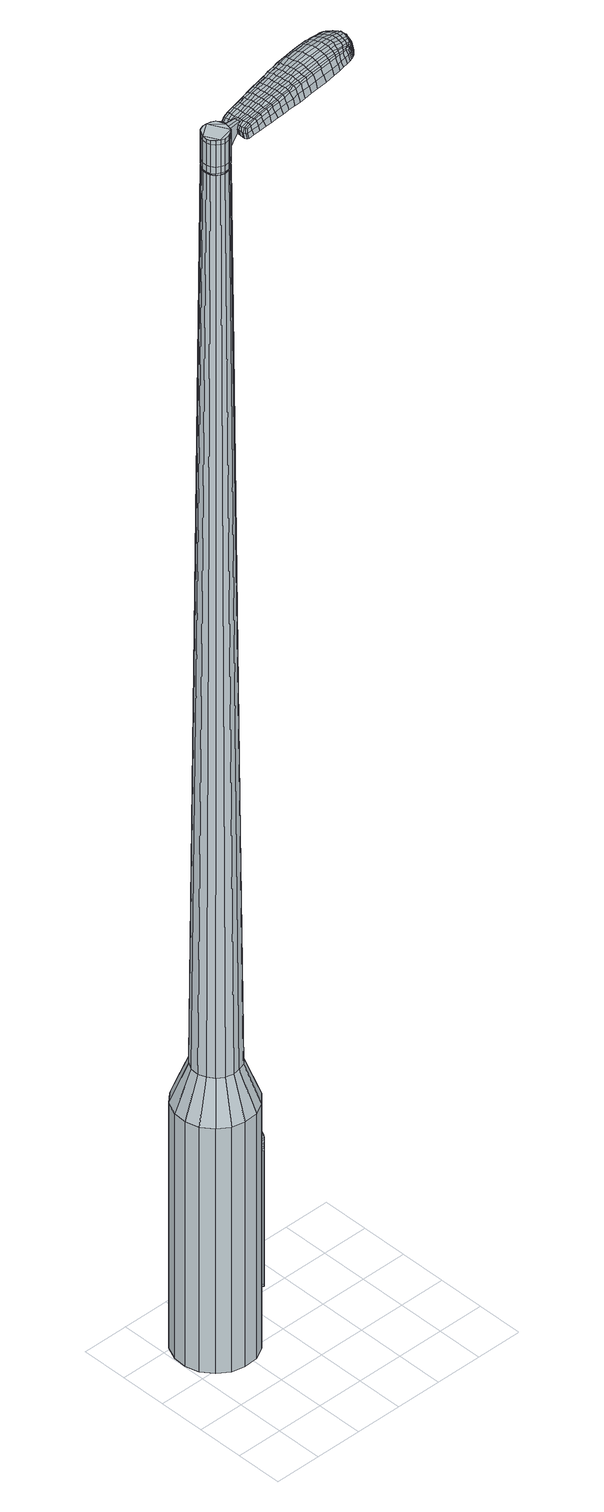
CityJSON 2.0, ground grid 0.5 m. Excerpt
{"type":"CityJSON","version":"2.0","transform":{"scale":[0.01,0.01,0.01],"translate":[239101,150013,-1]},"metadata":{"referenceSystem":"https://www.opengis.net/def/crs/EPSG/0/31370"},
"CityObjects":{
"object1":{"type":"GenericCityObject","attributes":{"cluster":872,"mean_distance_to_centroid":0.288,"new_centroid_x":239101.42,"new_centroid_y":150014.26,"mean_distance_to_camera":11.64,"H1":136.29,"H2":165.22,"Z_final":111.52,"cluster2":-1,"proj_x":239102.3,"proj_y":150022.63,"id_line":88951,"bearing_l":95.99,"distance":8.42,"orientation":"right","G_obj":5.99},"geometry":[{"type":"MultiSurface","lod":"2","boundaries":[[[0,1,2,3]],[[1,4,5,2]],[[4,6,7,5]],[[6,8,9,7]],[[8,10,11,9]],[[10,12,13,11]],[[12,14,15,13]],[[14,16,17,15]],[[16,18,19,17]],[[18,20,21,19]],[[20,22,23,21]],[[22,24,25,23]],[[24,26,27,25]],[[26,28,29,27]],[[28,30,31,29]],[[30,32,33,31]],[[32,34,35,33]],[[34,0,3,35]],[[36,37,38,39]],[[38,40,41,42]],[[41,43,42]],[[42,44,45,46]],[[45,47,46]],[[46,48,49,50]],[[49,51,50]],[[42,46,50,38]],[[50,52,39,38]],[[53,36,39]],[[2,5,7,35]],[[7,9,11,15]],[[11,13,15]],[[15,17,19,23]],[[19,21,23]],[[23,25,27,31]],[[27,29,31]],[[15,23,31,7]],[[31,33,35,7]],[[3,2,35]],[[1,0,54,55]],[[0,34,56,54]],[[34,32,57,56]],[[32,30,58,57]],[[30,28,59,58]],[[28,26,60,59]],[[26,24,61,60]],[[24,22,62,61]],[[22,20,63,62]],[[20,18,64,63]],[[18,16,65,64]],[[16,14,66,65]],[[14,12,67,66]],[[12,10,68,67]],[[10,8,69,68]],[[8,6,70,69]],[[6,4,71,70]],[[4,1,55,71]],[[55,54,72,73]],[[54,56,74,72]],[[56,57,75,74]],[[57,58,76,75]],[[58,59,77,76]],[[59,60,78,77]],[[60,61,79,78]],[[61,62,80,79]],[[62,63,81,80]],[[63,64,82,81]],[[64,65,83,82]],[[65,66,84,83]],[[66,67,85,84]],[[67,68,86,85]],[[68,69,87,86]],[[69,70,88,87]],[[70,71,89,88]],[[71,55,73,89]],[[90,91,92,73]],[[93,94,91,90]],[[95,96,94,93]],[[76,97,96,95]],[[77,98,97,76]],[[99,100,98,77]],[[101,102,100,99]],[[103,104,102,101]],[[105,106,104,103]],[[107,108,106,105]],[[109,110,108,107]],[[111,112,110,109]],[[85,113,112,111]],[[114,115,113,85]],[[116,117,115,114]],[[88,118,117,116]],[[119,120,118,88]],[[73,92,120,119]],[[121,122,123,124]],[[125,121,124,126]],[[127,125,126,128]],[[129,127,128,130]],[[131,129,130,132]],[[133,131,132,134]],[[135,133,134,136]],[[137,135,136,138]],[[139,137,138,140]],[[141,139,140,142]],[[143,141,142,144]],[[145,143,144,146]],[[147,145,146,148]],[[149,147,148,150]],[[151,149,150,152]],[[153,151,152,154]],[[72,90,73]],[[72,74,93,90]],[[74,75,95,93]],[[75,76,95]],[[78,99,77]],[[78,79,101,99]],[[79,80,103,101]],[[80,81,105,103]],[[81,82,107,105]],[[82,83,109,107]],[[83,84,111,109]],[[84,85,111]],[[86,114,85]],[[86,87,116,114]],[[87,88,116]],[[89,119,88]],[[89,73,119]],[[155,92,91]],[[156,120,92]],[[156,118,120]],[[157,117,118]],[[157,158,115,117]],[[158,113,115]],[[159,112,113]],[[159,160,110,112]],[[160,161,108,110]],[[161,162,106,108]],[[162,163,104,106]],[[163,164,102,104]],[[164,165,100,102]],[[165,98,100]],[[166,96,97]],[[166,167,94,96]],[[167,155,91,94]],[[39,52,153,168]],[[92,155,169,154]],[[53,39,168,122]],[[155,167,123,169]],[[36,53,122,121]],[[167,166,124,123]],[[37,36,121,125]],[[166,97,126,124]],[[38,37,125,127]],[[97,98,128,126]],[[40,38,127,129]],[[98,165,130,128]],[[41,40,129,131]],[[165,164,132,130]],[[43,41,131,133]],[[164,163,134,132]],[[42,43,133,135]],[[163,162,136,134]],[[44,42,135,137]],[[162,161,138,136]],[[45,44,137,139]],[[161,160,140,138]],[[47,45,139,141]],[[160,159,142,140]],[[46,47,141,143]],[[159,113,144,142]],[[48,46,143,145]],[[113,158,146,144]],[[49,48,145,147]],[[158,157,148,146]],[[51,49,147,149]],[[157,118,150,148]],[[50,51,149,151]],[[118,156,152,150]],[[52,50,151,153]],[[156,92,154,152]],[[153,154,170,171]],[[154,169,172,170]],[[169,123,173,172]],[[123,122,174,173]],[[122,168,175,174]],[[168,153,171,175]],[[176,177,178,179]],[[180,176,179,181]],[[176,180,182,183]],[[177,176,183,184]],[[185,186,187,188]],[[189,185,188,190]],[[185,189,191,192]],[[186,185,192,193]],[[194,195,196,197]],[[198,194,197,199]],[[194,198,200,201]],[[195,194,201,202]],[[203,204,205,206]],[[207,203,206,208]],[[203,207,209,210]],[[204,203,210,211]],[[212,213,214,215]],[[216,212,215,217]],[[212,216,218,219]],[[213,212,219,220]],[[221,222,223,224]],[[225,221,224,226]],[[221,225,227,228]],[[222,221,228,229]],[[230,231,232,233]],[[222,230,233,223]],[[230,222,229,234]],[[231,230,234,235]],[[236,237,238,239]],[[231,236,239,232]],[[236,231,235,240]],[[237,236,240,241]],[[242,180,181,243]],[[237,242,243,238]],[[242,237,241,244]],[[180,242,244,182]],[[245,246,247,248]],[[249,245,248,250]],[[245,249,251,252]],[[246,245,252,253]],[[254,255,256,257]],[[246,254,257,247]],[[254,246,253,258]],[[255,254,258,259]],[[260,261,262,263]],[[255,260,263,256]],[[260,255,259,264]],[[261,260,264,265]],[[266,267,268,269]],[[261,266,269,262]],[[266,261,265,270]],[[267,266,270,271]],[[272,177,184,273]],[[267,272,273,268]],[[272,267,271,274]],[[177,272,274,178]],[[275,276,277,278]],[[279,275,278,280]],[[275,279,281,282]],[[276,275,282,283]],[[284,285,286,287]],[[276,284,287,277]],[[284,276,283,288]],[[285,284,288,289]],[[290,291,292,293]],[[285,290,293,286]],[[290,285,289,294]],[[291,290,294,295]],[[296,189,190,297]],[[291,296,297,292]],[[296,291,295,298]],[[189,296,298,191]],[[299,300,301,302]],[[303,299,302,304]],[[299,303,305,306]],[[300,299,306,307]],[[308,309,310,311]],[[300,308,311,301]],[[308,300,307,312]],[[309,308,312,313]],[[314,315,316,317]],[[309,314,317,310]],[[314,309,313,318]],[[315,314,318,319]],[[320,321,322,323]],[[315,320,323,316]],[[320,315,319,324]],[[321,320,324,325]],[[326,186,193,327]],[[321,326,327,322]],[[326,321,325,328]],[[186,326,328,187]],[[329,215,214,330]],[[331,329,330,332]],[[329,331,333,334]],[[215,329,334,217]],[[335,331,332,336]],[[337,335,336,338]],[[335,337,339,340]],[[331,335,340,333]],[[341,337,338,342]],[[343,341,342,344]],[[341,343,345,346]],[[337,341,346,339]],[[347,343,344,348]],[[349,347,348,350]],[[347,349,351,352]],[[343,347,352,345]],[[353,349,350,354]],[[204,353,354,205]],[[353,204,211,355]],[[349,353,355,351]],[[356,357,202,201]],[[358,356,201,200]],[[356,358,359,360]],[[357,356,360,361]],[[362,363,361,360]],[[364,362,360,359]],[[362,364,365,366]],[[363,362,366,367]],[[368,369,367,366]],[[370,368,366,365]],[[368,370,371,372]],[[369,368,372,373]],[[374,375,373,372]],[[376,374,372,371]],[[374,376,209,207]],[[375,374,207,208]],[[377,378,379,380]],[[279,377,380,281]],[[377,279,280,381]],[[378,377,381,382]],[[383,198,199,384]],[[378,383,384,379]],[[383,378,382,385]],[[198,383,385,200]],[[386,387,388,389]],[[225,386,389,227]],[[386,225,226,390]],[[387,386,390,391]],[[392,393,394,395]],[[387,392,395,388]],[[392,387,391,396]],[[393,392,396,397]],[[398,195,202,399]],[[393,398,399,394]],[[398,393,397,400]],[[195,398,400,196]],[[401,402,403,404]],[[183,401,404,184]],[[401,183,182,405]],[[402,401,405,406]],[[407,408,409,410]],[[402,407,410,403]],[[407,402,406,411]],[[408,407,411,412]],[[413,206,205,414]],[[408,413,414,409]],[[413,408,412,415]],[[206,413,415,208]],[[416,417,418,419]],[[188,416,419,190]],[[416,188,187,420]],[[417,416,420,421]],[[422,210,209,423]],[[417,422,423,418]],[[422,417,421,424]],[[210,422,424,211]],[[425,426,427,428]],[[303,425,428,305]],[[425,303,304,429]],[[426,425,429,430]],[[431,216,217,432]],[[426,431,432,427]],[[431,426,430,433]],[[216,431,433,218]],[[434,435,436,437]],[[249,434,437,251]],[[434,249,250,438]],[[435,434,438,439]],[[440,441,442,443]],[[435,440,443,436]],[[440,435,439,444]],[[441,440,444,445]],[[446,213,220,447]],[[441,446,447,442]],[[446,441,445,448]],[[213,446,448,214]],[[449,450,439,438]],[[248,449,438,250]],[[449,248,247,451]],[[450,449,451,452]],[[453,454,445,444]],[[450,453,444,439]],[[453,450,452,455]],[[454,453,455,456]],[[457,330,214,448]],[[454,457,448,445]],[[457,454,456,458]],[[330,457,458,332]],[[459,460,461,462]],[[306,459,462,307]],[[459,306,305,428]],[[460,459,428,427]],[[463,334,333,464]],[[460,463,464,461]],[[463,460,427,432]],[[334,463,432,217]],[[465,466,452,451]],[[257,465,451,247]],[[465,257,256,467]],[[466,465,467,468]],[[469,470,456,455]],[[466,469,455,452]],[[469,466,468,471]],[[470,469,471,472]],[[473,336,332,458]],[[470,473,458,456]],[[473,470,472,474]],[[336,473,474,338]],[[475,476,477,478]],[[312,475,478,313]],[[475,312,307,462]],[[476,475,462,461]],[[479,340,339,480]],[[476,479,480,477]],[[479,476,461,464]],[[340,479,464,333]],[[481,482,468,467]],[[263,481,467,256]],[[481,263,262,483]],[[482,481,483,484]],[[485,486,472,471]],[[482,485,471,468]],[[485,482,484,487]],[[486,485,487,488]],[[489,342,338,474]],[[486,489,474,472]],[[489,486,488,490]],[[342,489,490,344]],[[491,492,493,494]],[[318,491,494,319]],[[491,318,313,478]],[[492,491,478,477]],[[495,346,345,496]],[[492,495,496,493]],[[495,492,477,480]],[[346,495,480,339]],[[497,498,484,483]],[[269,497,483,262]],[[497,269,268,499]],[[498,497,499,500]],[[501,502,488,487]],[[498,501,487,484]],[[501,498,500,503]],[[502,501,503,504]],[[505,348,344,490]],[[502,505,490,488]],[[505,502,504,506]],[[348,505,506,350]],[[507,508,509,510]],[[324,507,510,325]],[[507,324,319,494]],[[508,507,494,493]],[[511,352,351,512]],[[508,511,512,509]],[[511,508,493,496]],[[352,511,496,345]],[[513,514,500,499]],[[273,513,499,268]],[[513,273,184,404]],[[514,513,404,403]],[[515,516,504,503]],[[514,515,503,500]],[[515,514,403,410]],[[516,515,410,409]],[[517,354,350,506]],[[516,517,506,504]],[[517,516,409,414]],[[354,517,414,205]],[[518,519,421,420]],[[328,518,420,187]],[[518,328,325,510]],[[519,518,510,509]],[[520,355,211,424]],[[519,520,424,421]],[[520,519,509,512]],[[355,520,512,351]],[[521,522,382,381]],[[278,521,381,280]],[[521,278,277,523]],[[522,521,523,524]],[[525,358,200,385]],[[522,525,385,382]],[[525,522,524,526]],[[358,525,526,359]],[[527,528,529,530]],[[228,527,530,229]],[[527,228,227,389]],[[528,527,389,388]],[[531,532,533,534]],[[528,531,534,529]],[[531,528,388,395]],[[532,531,395,394]],[[535,357,361,536]],[[532,535,536,533]],[[535,532,394,399]],[[357,535,399,202]],[[537,538,524,523]],[[287,537,523,277]],[[537,287,286,539]],[[538,537,539,540]],[[541,364,359,526]],[[538,541,526,524]],[[541,538,540,542]],[[364,541,542,365]],[[543,544,545,546]],[[234,543,546,235]],[[543,234,229,530]],[[544,543,530,529]],[[547,548,549,550]],[[544,547,550,545]],[[547,544,529,534]],[[548,547,534,533]],[[551,363,367,552]],[[548,551,552,549]],[[551,548,533,536]],[[363,551,536,361]],[[553,554,540,539]],[[293,553,539,286]],[[553,293,292,555]],[[554,553,555,556]],[[557,370,365,542]],[[554,557,542,540]],[[557,554,556,558]],[[370,557,558,371]],[[559,560,561,562]],[[240,559,562,241]],[[559,240,235,546]],[[560,559,546,545]],[[563,564,565,566]],[[560,563,566,561]],[[563,560,545,550]],[[564,563,550,549]],[[567,369,373,568]],[[564,567,568,565]],[[567,564,549,552]],[[369,567,552,367]],[[569,570,556,555]],[[297,569,555,292]],[[569,297,190,419]],[[570,569,419,418]],[[571,376,371,558]],[[570,571,558,556]],[[571,570,418,423]],[[376,571,423,209]],[[572,573,406,405]],[[244,572,405,182]],[[572,244,241,562]],[[573,572,562,561]],[[574,575,412,411]],[[573,574,411,406]],[[574,573,561,566]],[[575,574,566,565]],[[576,375,208,415]],[[575,576,415,412]],[[576,575,565,568]],[[375,576,568,373]],[[577,578,579,580]],[[580,579,581,582]],[[583,581,579,584]],[[584,579,578,585]],[[586,587,588,589]],[[589,588,590,591]],[[592,590,588,593]],[[593,588,587,594]],[[595,596,597,598]],[[598,597,599,600]],[[601,599,597,602]],[[602,597,596,603]],[[604,605,606,607]],[[607,606,608,609]],[[610,608,606,611]],[[611,606,605,612]],[[613,614,615,616]],[[616,615,617,618]],[[619,617,615,620]],[[620,615,614,621]],[[622,623,624,625]],[[625,624,626,627]],[[628,626,624,629]],[[629,624,623,630]],[[631,632,633,634]],[[634,633,623,622]],[[630,623,633,635]],[[635,633,632,636]],[[637,638,639,640]],[[640,639,632,631]],[[636,632,639,641]],[[641,639,638,642]],[[582,581,643,644]],[[644,643,638,637]],[[642,638,643,645]],[[645,643,581,583]],[[646,647,648,649]],[[649,648,650,651]],[[652,650,648,653]],[[653,648,647,654]],[[655,656,657,658]],[[658,657,647,646]],[[654,647,657,659]],[[659,657,656,660]],[[661,662,663,664]],[[664,663,656,655]],[[660,656,663,665]],[[665,663,662,666]],[[667,668,669,670]],[[670,669,662,661]],[[666,662,669,671]],[[671,669,668,672]],[[585,578,673,674]],[[674,673,668,667]],[[672,668,673,675]],[[675,673,578,577]],[[676,677,678,679]],[[679,678,680,681]],[[682,680,678,683]],[[683,678,677,684]],[[685,686,687,688]],[[688,687,677,676]],[[684,677,687,689]],[[689,687,686,690]],[[691,692,693,694]],[[694,693,686,685]],[[690,686,693,695]],[[695,693,692,696]],[[591,590,697,698]],[[698,697,692,691]],[[696,692,697,699]],[[699,697,590,592]],[[700,701,702,703]],[[703,702,704,705]],[[706,704,702,707]],[[707,702,701,708]],[[709,710,711,712]],[[712,711,701,700]],[[708,701,711,713]],[[713,711,710,714]],[[715,716,717,718]],[[718,717,710,709]],[[714,710,717,719]],[[719,717,716,720]],[[721,722,723,724]],[[724,723,716,715]],[[720,716,723,725]],[[725,723,722,726]],[[594,587,727,728]],[[728,727,722,721]],[[726,722,727,729]],[[729,727,587,586]],[[613,616,730,731]],[[731,730,732,733]],[[734,732,730,735]],[[735,730,616,618]],[[733,732,736,737]],[[737,736,738,739]],[[740,738,736,741]],[[741,736,732,734]],[[739,738,742,743]],[[743,742,744,745]],[[746,744,742,747]],[[747,742,738,740]],[[745,744,748,749]],[[749,748,750,751]],[[752,750,748,753]],[[753,748,744,746]],[[751,750,754,755]],[[755,754,605,604]],[[612,605,754,756]],[[756,754,750,752]],[[603,757,758,602]],[[602,758,759,601]],[[760,759,758,761]],[[761,758,757,762]],[[762,763,764,761]],[[761,764,765,760]],[[766,765,764,767]],[[767,764,763,768]],[[768,769,770,767]],[[767,770,771,766]],[[772,771,770,773]],[[773,770,769,774]],[[774,775,776,773]],[[773,776,777,772]],[[610,777,776,608]],[[608,776,775,609]],[[778,779,780,781]],[[781,780,680,682]],[[681,680,780,782]],[[782,780,779,783]],[[600,599,784,785]],[[785,784,779,778]],[[783,779,784,786]],[[786,784,599,601]],[[787,788,789,790]],[[790,789,626,628]],[[627,626,789,791]],[[791,789,788,792]],[[793,794,795,796]],[[796,795,788,787]],[[792,788,795,797]],[[797,795,794,798]],[[603,596,799,800]],[[800,799,794,793]],[[798,794,799,801]],[[801,799,596,595]],[[802,803,804,805]],[[805,804,584,585]],[[583,584,804,806]],[[806,804,803,807]],[[808,809,810,811]],[[811,810,803,802]],[[807,803,810,812]],[[812,810,809,813]],[[604,607,814,815]],[[815,814,809,808]],[[813,809,814,816]],[[816,814,607,609]],[[817,818,819,820]],[[820,819,589,591]],[[586,589,819,821]],[[821,819,818,822]],[[610,611,823,824]],[[824,823,818,817]],[[822,818,823,825]],[[825,823,611,612]],[[826,827,828,829]],[[829,828,704,706]],[[705,704,828,830]],[[830,828,827,831]],[[618,617,832,833]],[[833,832,827,826]],[[831,827,832,834]],[[834,832,617,619]],[[835,836,650,837]],[[837,650,652]],[[651,650,838]],[[838,650,836,839]],[[840,841,842,843]],[[843,842,836,835]],[[839,836,842,844]],[[844,842,841,845]],[[621,614,846,847]],[[847,846,841,840]],[[845,841,846,848]],[[848,846,614,613]],[[839,849,850,838]],[[838,850,649,651]],[[646,649,850,851]],[[851,850,849,852]],[[845,853,854,844]],[[844,854,849,839]],[[852,849,854,855]],[[855,854,853,856]],[[613,731,857,848]],[[848,857,853,845]],[[856,853,857,858]],[[858,857,731,733]],[[859,860,861,862]],[[862,861,707,708]],[[706,707,861,829]],[[829,861,860,826]],[[734,735,863,864]],[[864,863,860,859]],[[826,860,863,833]],[[833,863,735,618]],[[852,865,866,851]],[[851,866,658,646]],[[655,658,866,867]],[[867,866,865,868]],[[856,869,870,855]],[[855,870,865,852]],[[868,865,870,871]],[[871,870,869,872]],[[733,737,873,858]],[[858,873,869,856]],[[872,869,873,874]],[[874,873,737,739]],[[875,876,877,878]],[[878,877,713,714]],[[708,713,877,862]],[[862,877,876,859]],[[740,741,879,880]],[[880,879,876,875]],[[859,876,879,864]],[[864,879,741,734]],[[868,881,882,867]],[[867,882,664,655]],[[661,664,882,883]],[[883,882,881,884]],[[872,885,886,871]],[[871,886,881,868]],[[884,881,886,887]],[[887,886,885,888]],[[739,743,889,874]],[[874,889,885,872]],[[888,885,889,890]],[[890,889,743,745]],[[891,892,893,894]],[[894,893,719,720]],[[714,719,893,878]],[[878,893,892,875]],[[746,747,895,896]],[[896,895,892,891]],[[875,892,895,880]],[[880,895,747,740]],[[884,897,898,883]],[[883,898,670,661]],[[667,670,898,899]],[[899,898,897,900]],[[888,901,902,887]],[[887,902,897,884]],[[900,897,902,903]],[[903,902,901,904]],[[745,749,905,890]],[[890,905,901,888]],[[904,901,905,906]],[[906,905,749,751]],[[907,908,909,910]],[[910,909,725,726]],[[720,725,909,894]],[[894,909,908,891]],[[752,753,911,912]],[[912,911,908,907]],[[891,908,911,896]],[[896,911,753,746]],[[900,913,914,899]],[[899,914,674,667]],[[585,674,914,805]],[[805,914,913,802]],[[904,915,916,903]],[[903,916,913,900]],[[802,913,916,811]],[[811,916,915,808]],[[751,755,917,906]],[[906,917,915,904]],[[808,915,917,815]],[[815,917,755,604]],[[822,918,919,821]],[[821,919,729,586]],[[726,729,919,910]],[[910,919,918,907]],[[612,756,920,825]],[[825,920,918,822]],[[907,918,920,912]],[[912,920,756,752]],[[783,921,922,782]],[[782,922,679,681]],[[676,679,922,923]],[[923,922,921,924]],[[601,759,925,786]],[[786,925,921,783]],[[924,921,925,926]],[[926,925,759,760]],[[927,928,929,930]],[[930,929,629,630]],[[628,629,929,790]],[[790,929,928,787]],[[931,932,933,934]],[[934,933,928,927]],[[787,928,933,796]],[[796,933,932,793]],[[762,757,935,936]],[[936,935,932,931]],[[793,932,935,800]],[[800,935,757,603]],[[924,937,938,923]],[[923,938,688,676]],[[685,688,938,939]],[[939,938,937,940]],[[760,765,941,926]],[[926,941,937,924]],[[940,937,941,942]],[[942,941,765,766]],[[943,944,945,946]],[[946,945,635,636]],[[630,635,945,930]],[[930,945,944,927]],[[947,948,949,950]],[[950,949,944,943]],[[927,944,949,934]],[[934,949,948,931]],[[768,763,951,952]],[[952,951,948,947]],[[931,948,951,936]],[[936,951,763,762]],[[940,953,954,939]],[[939,954,694,685]],[[691,694,954,955]],[[955,954,953,956]],[[766,771,957,942]],[[942,957,953,940]],[[956,953,957,958]],[[958,957,771,772]],[[959,960,961,962]],[[962,961,641,642]],[[636,641,961,946]],[[946,961,960,943]],[[963,964,965,966]],[[966,965,960,959]],[[943,960,965,950]],[[950,965,964,947]],[[774,769,967,968]],[[968,967,964,963]],[[947,964,967,952]],[[952,967,769,768]],[[956,969,970,955]],[[955,970,698,691]],[[591,698,970,820]],[[820,970,969,817]],[[772,777,971,958]],[[958,971,969,956]],[[817,969,971,824]],[[824,971,777,610]],[[807,972,973,806]],[[806,973,645,583]],[[642,645,973,962]],[[962,973,972,959]],[[813,974,975,812]],[[812,975,972,807]],[[959,972,975,966]],[[966,975,974,963]],[[609,775,976,816]],[[816,976,974,813]],[[963,974,976,968]],[[968,976,775,774]],[[577,580,179,178]],[[580,582,181,179]],[[592,593,192,191]],[[593,594,193,192]],[[595,598,197,196]],[[598,600,199,197]],[[619,620,219,218]],[[620,621,220,219]],[[622,625,224,223]],[[625,627,226,224]],[[631,634,233,232]],[[634,622,223,233]],[[637,640,239,238]],[[640,631,232,239]],[[582,644,243,181]],[[644,637,238,243]],[[652,653,252,251]],[[653,654,253,252]],[[654,659,258,253]],[[659,660,259,258]],[[660,665,264,259]],[[665,666,265,264]],[[666,671,270,265]],[[671,672,271,270]],[[672,675,274,271]],[[675,577,178,274]],[[682,683,282,281]],[[683,684,283,282]],[[684,689,288,283]],[[689,690,289,288]],[[690,695,294,289]],[[695,696,295,294]],[[696,699,298,295]],[[699,592,191,298]],[[700,703,302,301]],[[703,705,304,302]],[[709,712,311,310]],[[712,700,301,311]],[[715,718,317,316]],[[718,709,310,317]],[[721,724,323,322]],[[724,715,316,323]],[[594,728,327,193]],[[728,721,322,327]],[[778,781,380,379]],[[781,682,281,380]],[[600,785,384,199]],[[785,778,379,384]],[[627,791,390,226]],[[791,792,391,390]],[[792,797,396,391]],[[797,798,397,396]],[[798,801,400,397]],[[801,595,196,400]],[[705,830,429,304]],[[830,831,430,429]],[[831,834,433,430]],[[834,619,218,433]],[[835,837,437,436]],[[837,652,251,437]],[[840,843,443,442]],[[843,835,436,443]],[[621,847,447,220]],[[847,840,442,447]],[[977,978,979,980]],[[981,982,980,979]],[[983,984,985,986]],[[987,988,989,990]],[[978,991,992,979]],[[993,981,979,992]],[[994,983,986,995]],[[996,997,988,987]],[[991,998,999,992]],[[999,1000,993,992]],[[1001,994,995,1002]],[[1003,997,996,1004]],[[998,1005,1006,999]],[[1006,1007,1000,999]],[[1008,1001,1002,1009]],[[1010,1003,1004,1011]],[[1012,1013,1014,1015]],[[1016,1017,1013,1012]],[[1016,1018,1019,1017]],[[1018,1020,1021,1019]],[[1022,1023,1024,1025]],[[1026,1027,1023,1022]],[[1028,1029,1027,1026]],[[1030,1031,1029,1028]],[[1025,1014,1013,1022]],[[1022,1013,1017,1026]],[[1017,1019,1028,1026]],[[1019,1021,1030,1028]],[[986,985,982,981]],[[995,986,981,993]],[[1000,1002,995,993]],[[1007,1009,1002,1000]],[[987,990,984,983]],[[996,987,983,994]],[[1004,996,994,1001]],[[1011,1004,1001,1008]],[[988,1012,1015,989]],[[997,1016,1012,988]],[[1018,1016,997,1003]],[[1020,1018,1003,1010]],[[1032,1033,1034,1035]],[[1034,1036,1037,1038]],[[1034,1038,1039,1040]],[[1034,1040,1035]],[[1041,1032,1035,1042]],[[1043,1042,1035,1044]],[[1045,1044,1035]],[[1046,1034,1033,1047]],[[1048,1046,1047,1049]],[[1050,1048,1049,1051]],[[1052,1050,1051,1053]],[[1054,1052,1053,1055]],[[1055,1056,1057,1058]],[[1055,1058,1059,1060]],[[1055,1060,1061,1062]],[[1061,1063,1064,1065]],[[1061,1065,1066,1067]],[[1061,1067,1062]],[[1055,1062,1054]],[[1068,1069,1033,1032]],[[1070,1071,1036,1034]],[[1072,1073,1045,1035]],[[1069,1074,1047,1033]],[[1075,1070,1034,1046]],[[1074,1076,1049,1047]],[[1077,1075,1046,1048]],[[1076,1078,1051,1049]],[[1079,1077,1048,1050]],[[1078,1080,1053,1051]],[[1081,1079,1050,1052]],[[1080,1082,1055,1053]],[[1083,1081,1052,1054]],[[1082,1084,1056,1055]],[[1085,1086,1063,1061]],[[1087,1083,1054,1062]],[[1057,1056,1084,1088]],[[1058,1057,1088,1089]],[[1059,1058,1089,1090]],[[1060,1059,1090,1091]],[[1061,1060,1091,1085]],[[1092,1068,1032,1041]],[[1093,1092,1041,1042]],[[1094,1093,1042,1043]],[[1095,1094,1043,1044]],[[1073,1095,1044,1045]],[[1037,1036,1071,1096]],[[1064,1063,1086,1097]],[[1038,1037,1096,1098]],[[1039,1038,1098,1099]],[[1040,1039,1099,1100]],[[1035,1040,1100,1072]],[[1065,1064,1097,1101]],[[1066,1065,1101,1102]],[[1067,1066,1102,1103]],[[1062,1067,1103,1087]]]}]}
},
"vertices":[
[85,132,384],[84,118,384],[84,118,96],[85,132,96],[78,104,384],[78,104,96],[68,94,384],[68,94,96],[55,87,384],[55,87,96],[40,86,384],[40,86,96],[26,89,384],[26,89,96],[14,97,384],[14,97,96],[5,109,384],[5,109,96],[1,123,384],[1,123,96],[2,138,384],[2,138,96],[8,152,384],[8,152,96],[19,162,384],[19,162,96],[32,169,384],[32,169,96],[46,170,384],[46,170,96],[61,167,384],[61,167,96],[73,158,384],[73,158,96],[81,146,384],[81,146,96],[53,138,1524],[49,140,1524],[44,141,1524],[57,129,1524],[40,141,1524],[35,139,1524],[30,131,1524],[32,135,1524],[30,126,1524],[31,122,1524],[38,116,1524],[34,118,1524],[42,114,1524],[47,115,1524],[55,120,1524],[51,117,1524],[56,125,1524],[56,134,1524],[68,130,429],[68,122,429],[66,139,429],[61,146,429],[54,151,429],[45,153,429],[36,152,429],[29,148,429],[23,142,429],[19,134,429],[18,125,429],[21,117,429],[26,110,429],[33,105,429],[42,103,429],[50,104,429],[58,107,429],[64,114,429],[57,129,1483],[56,125,1483],[56,134,1483],[53,138,1483],[49,140,1483],[44,141,1483],[40,141,1483],[35,139,1483],[32,135,1483],[30,131,1483],[30,126,1483],[31,122,1483],[34,118,1483],[38,116,1483],[42,114,1483],[47,115,1483],[51,117,1483],[55,120,1483],[56,129,1483],[56,129,1485],[56,125,1485],[55,134,1483],[55,134,1485],[52,137,1483],[52,137,1485],[49,140,1485],[44,141,1485],[40,140,1483],[40,140,1485],[36,138,1483],[36,138,1485],[33,135,1483],[33,135,1485],[31,131,1483],[31,131,1485],[31,127,1483],[31,127,1485],[32,122,1483],[32,122,1485],[34,119,1483],[34,119,1485],[38,116,1485],[43,115,1483],[43,115,1485],[47,116,1483],[47,116,1485],[51,117,1485],[54,121,1483],[54,121,1485],[53,138,1519],[56,134,1519],[56,134,1493],[53,138,1493],[49,140,1519],[49,140,1493],[44,141,1519],[44,141,1493],[40,141,1519],[40,141,1493],[35,139,1519],[35,139,1493],[32,135,1519],[32,135,1493],[30,131,1519],[30,131,1493],[30,126,1519],[30,126,1493],[31,122,1519],[31,122,1493],[34,118,1519],[34,118,1493],[38,116,1519],[38,116,1493],[42,114,1519],[42,114,1493],[47,115,1519],[47,115,1493],[51,117,1519],[51,117,1493],[55,120,1519],[55,120,1493],[56,125,1519],[56,125,1493],[57,129,1485],[55,120,1485],[47,115,1485],[42,114,1485],[34,118,1485],[31,122,1485],[30,126,1485],[30,131,1485],[32,135,1485],[35,139,1485],[40,141,1485],[53,138,1485],[56,134,1485],[57,129,1519],[57,129,1493],[76,128,1513],[76,128,1518],[75,131,1513],[75,134,1513],[75,134,1518],[75,131,1518],[151,119,1519],[144,119,1518],[145,118,1509],[153,118,1510],[160,120,1519],[161,119,1510],[159,122,1526],[150,121,1525],[143,121,1525],[147,158,1519],[140,157,1518],[139,155,1525],[146,156,1525],[156,159,1519],[155,157,1526],[157,161,1510],[148,160,1510],[141,158,1509],[222,148,1519],[222,144,1519],[223,144,1513],[223,148,1513],[221,152,1519],[221,152,1513],[219,152,1524],[220,148,1524],[221,144,1524],[148,140,1530],[141,139,1529],[141,136,1529],[149,137,1530],[158,141,1531],[158,138,1531],[157,145,1530],[148,144,1530],[141,143,1529],[68,132,1512],[68,129,1512],[70,129,1517],[69,132,1517],[68,135,1512],[69,135,1517],[69,135,1506],[69,132,1506],[69,129,1506],[210,127,1519],[207,126,1519],[208,125,1512],[211,126,1512],[212,128,1518],[213,127,1512],[211,129,1522],[209,128,1523],[206,128,1524],[202,125,1519],[196,124,1519],[198,123,1512],[203,124,1512],[201,127,1524],[196,126,1525],[191,123,1519],[183,122,1519],[184,121,1511],[192,122,1511],[190,125,1526],[182,124,1526],[171,121,1519],[173,120,1510],[170,123,1526],[77,116,1513],[85,116,1513],[84,117,1518],[77,117,1517],[72,116,1512],[73,117,1516],[73,115,1506],[78,115,1507],[86,115,1507],[92,117,1514],[100,117,1515],[99,118,1520],[91,118,1519],[94,116,1507],[101,116,1507],[107,117,1515],[115,118,1516],[114,119,1522],[106,119,1521],[109,116,1508],[116,116,1508],[122,118,1517],[130,118,1517],[128,120,1524],[121,119,1523],[124,117,1508],[131,117,1509],[137,119,1518],[136,120,1524],[138,117,1509],[207,163,1519],[204,163,1519],[203,161,1524],[207,161,1523],[209,162,1518],[209,161,1522],[210,164,1512],[208,164,1512],[204,164,1512],[199,163,1519],[193,163,1519],[193,161,1525],[198,161,1524],[200,164,1512],[194,164,1512],[187,162,1519],[179,162,1519],[178,160,1526],[186,161,1526],[188,164,1511],[180,163,1511],[168,160,1519],[167,159,1526],[169,162,1510],[74,146,1513],[82,147,1513],[83,149,1507],[75,147,1507],[69,145,1512],[70,146,1506],[70,144,1516],[74,145,1517],[81,146,1518],[89,149,1514],[97,150,1515],[98,151,1507],[90,150,1507],[89,147,1519],[96,148,1520],[104,151,1515],[111,152,1516],[112,154,1508],[105,153,1508],[103,150,1521],[111,151,1522],[119,153,1517],[126,155,1517],[127,156,1509],[120,155,1508],[118,152,1523],[125,153,1524],[133,156,1518],[134,157,1509],[132,154,1524],[75,132,1519],[75,130,1519],[82,133,1520],[82,130,1520],[82,136,1520],[74,135,1519],[90,134,1522],[90,131,1522],[97,135,1523],[97,132,1523],[97,138,1523],[89,137,1521],[104,135,1524],[105,133,1524],[112,136,1525],[112,133,1525],[111,140,1525],[104,139,1524],[119,137,1526],[119,134,1526],[126,138,1527],[127,135,1527],[126,141,1527],[119,140,1526],[134,139,1528],[134,136,1528],[133,142,1528],[218,148,1527],[218,144,1527],[216,151,1526],[212,151,1527],[213,147,1528],[213,143,1528],[207,147,1529],[207,143,1529],[206,150,1528],[198,150,1530],[199,146,1530],[200,142,1530],[192,145,1531],[192,141,1531],[191,149,1530],[182,148,1531],[183,144,1531],[183,140,1531],[170,143,1531],[171,139,1531],[170,147,1531],[212,162,1518],[214,160,1519],[215,161,1513],[212,163,1513],[210,161,1523],[213,159,1523],[217,156,1519],[218,157,1513],[216,156,1524],[214,129,1518],[216,131,1518],[215,131,1523],[213,130,1523],[215,128,1513],[217,130,1513],[219,134,1519],[221,137,1519],[219,137,1524],[217,134,1523],[220,133,1513],[222,137,1513],[222,141,1519],[220,141,1524],[223,141,1513],[150,122,1528],[150,124,1528],[142,124,1528],[142,122,1527],[158,123,1528],[158,125,1529],[149,127,1529],[149,130,1530],[142,130,1529],[142,127,1528],[158,128,1529],[158,131,1530],[149,134,1530],[142,133,1529],[158,134,1531],[146,155,1528],[147,152,1529],[156,154,1529],[155,156,1528],[139,154,1527],[140,151,1528],[147,148,1529],[156,150,1530],[140,147,1528],[67,144,1512],[67,142,1512],[68,141,1517],[68,143,1517],[68,145,1506],[68,142,1506],[68,138,1512],[69,138,1517],[68,139,1506],[70,117,1512],[69,119,1512],[70,118,1506],[71,116,1506],[71,118,1517],[71,119,1517],[69,121,1512],[69,124,1512],[70,123,1506],[70,120,1506],[70,122,1517],[70,124,1517],[69,126,1512],[70,126,1506],[70,127,1517],[76,118,1519],[76,120,1519],[84,119,1520],[83,120,1520],[76,122,1519],[75,125,1519],[83,123,1520],[83,125,1520],[75,127,1519],[83,128,1520],[74,144,1519],[74,142,1519],[81,143,1520],[81,145,1520],[74,139,1519],[82,140,1520],[91,119,1521],[91,121,1521],[99,120,1522],[98,121,1522],[91,123,1521],[90,126,1521],[98,124,1522],[98,126,1523],[90,128,1522],[98,129,1523],[88,146,1521],[89,144,1521],[96,145,1522],[96,147,1522],[89,141,1521],[96,142,1522],[106,120,1523],[106,122,1523],[113,120,1524],[113,122,1524],[106,124,1523],[105,127,1524],[113,125,1525],[113,128,1525],[105,130,1524],[112,130,1525],[103,148,1523],[103,146,1523],[111,147,1524],[110,149,1524],[104,143,1524],[111,143,1525],[121,121,1525],[121,123,1525],[128,121,1526],[128,123,1526],[120,125,1526],[120,128,1526],[128,126,1527],[127,129,1527],[120,131,1526],[127,132,1527],[118,150,1525],[118,148,1525],[125,149,1526],[125,151,1526],[118,144,1526],[126,145,1527],[135,122,1527],[135,124,1527],[135,126,1527],[135,129,1528],[134,132,1528],[132,153,1527],[132,150,1527],[133,146,1528],[208,160,1525],[210,159,1525],[204,160,1526],[206,159,1526],[213,155,1526],[209,155,1527],[210,129,1525],[212,131,1525],[209,130,1526],[207,129,1525],[215,134,1525],[216,137,1526],[212,136,1527],[211,133,1526],[217,140,1526],[213,140,1527],[199,160,1526],[201,158,1527],[193,160,1527],[195,158,1528],[203,155,1528],[197,154,1529],[202,128,1526],[203,130,1527],[197,129,1528],[196,127,1527],[205,132,1527],[206,135,1528],[199,135,1529],[198,131,1528],[207,139,1528],[200,138,1530],[187,159,1528],[188,157,1529],[179,159,1528],[180,156,1529],[190,154,1529],[181,153,1530],[190,126,1528],[191,128,1528],[182,127,1529],[182,125,1528],[192,131,1529],[192,134,1530],[183,133,1530],[183,130,1530],[193,138,1530],[183,137,1531],[167,157,1529],[168,155,1529],[169,151,1530],[170,124,1528],[170,126,1529],[171,129,1530],[171,132,1530],[171,136,1531],[145,120,1509],[144,121,1518],[151,121,1518],[152,120,1509],[160,122,1519],[161,121,1510],[158,123,1525],[150,123,1525],[143,122,1525],[140,153,1525],[141,155,1518],[148,156,1518],[147,154,1525],[156,157,1519],[155,155,1525],[157,159,1510],[149,158,1509],[142,157,1509],[221,144,1513],[220,144,1519],[220,148,1519],[221,148,1513],[219,151,1519],[219,151,1513],[217,151,1524],[218,147,1524],[219,144,1524],[142,136,1528],[142,139,1528],[149,140,1529],[149,137,1529],[158,141,1529],[158,138,1529],[157,145,1529],[148,144,1529],[141,143,1528],[72,129,1516],[71,129,1512],[70,132,1512],[71,132,1516],[70,135,1512],[71,135,1516],[71,135,1506],[71,132,1506],[72,129,1506],[207,127,1512],[206,128,1519],[209,129,1518],[210,128,1512],[211,130,1518],[212,128,1512],[210,130,1522],[209,130,1523],[206,129,1523],[197,125,1512],[196,126,1519],[201,127,1519],[203,126,1512],[201,128,1524],[195,127,1525],[184,123,1511],[182,124,1519],[190,125,1519],[192,124,1511],[189,127,1525],[182,126,1526],[171,123,1519],[173,122,1510],[170,125,1526],[84,119,1518],[85,118,1513],[77,118,1513],[77,119,1517],[72,118,1512],[73,119,1515],[73,117,1506],[78,117,1506],[86,117,1507],[99,120,1520],[100,119,1514],[92,119,1514],[92,120,1519],[94,118,1507],[101,118,1507],[114,121,1522],[115,120,1516],[107,119,1515],[106,120,1521],[109,118,1508],[116,118,1508],[128,122,1523],[129,120,1517],[122,120,1516],[121,121,1522],[124,119,1508],[131,119,1508],[137,121,1517],[136,122,1524],[138,119,1509],[203,159,1523],[203,161,1519],[207,161,1518],[206,159,1523],[209,160,1518],[208,160,1522],[209,162,1512],[207,162,1512],[204,162,1512],[192,159,1525],[193,161,1519],[199,161,1519],[198,159,1524],[200,162,1512],[194,162,1512],[179,158,1526],[179,160,1519],[187,160,1519],[186,159,1525],[188,162,1511],[180,161,1511],[168,158,1519],[167,157,1526],[169,160,1510],[83,147,1507],[82,145,1513],[75,144,1513],[76,145,1506],[70,143,1512],[71,144,1506],[71,143,1515],[74,143,1517],[82,144,1518],[98,149,1507],[97,148,1514],[90,147,1514],[90,148,1507],[89,145,1519],[96,147,1520],[113,152,1508],[112,150,1516],[104,149,1515],[105,151,1508],[104,148,1521],[111,149,1522],[127,154,1508],[126,153,1517],[119,151,1516],[120,153,1508],[118,150,1522],[126,151,1523],[133,154,1517],[135,155,1509],[133,152,1524],[76,132,1518],[76,130,1518],[83,133,1519],[83,131,1519],[82,136,1519],[75,135,1518],[90,134,1520],[90,131,1520],[98,135,1521],[98,132,1521],[97,138,1521],[90,137,1520],[105,135,1523],[105,133,1523],[112,136,1524],[113,133,1524],[112,139,1524],[105,139,1523],[120,137,1525],[120,134,1525],[127,138,1526],[127,135,1526],[127,141,1526],[119,140,1525],[134,139,1527],[135,136,1527],[134,142,1527],[216,144,1526],[216,147,1526],[215,151,1525],[211,150,1526],[212,147,1526],[213,144,1526],[206,143,1528],[206,146,1528],[205,150,1527],[198,149,1528],[199,146,1529],[199,142,1529],[192,141,1530],[192,145,1530],[191,149,1529],[182,148,1530],[183,144,1530],[183,140,1530],[171,139,1530],[170,143,1530],[170,146,1530],[213,159,1513],[212,158,1518],[210,160,1518],[211,161,1512],[209,159,1523],[211,158,1523],[216,155,1519],[216,155,1513],[214,154,1523],[213,133,1523],[215,132,1518],[213,131,1518],[211,131,1523],[214,130,1512],[215,131,1512],[217,138,1523],[219,138,1519],[217,135,1519],[215,135,1523],[218,134,1513],[220,138,1513],[220,141,1519],[218,141,1524],[221,141,1513],[143,125,1527],[150,125,1527],[150,124,1527],[143,123,1526],[158,124,1527],[158,126,1528],[142,130,1528],[150,131,1528],[150,128,1528],[143,127,1527],[158,128,1528],[158,132,1529],[149,134,1529],[142,133,1528],[158,135,1529],[156,153,1528],[147,152,1527],[147,153,1527],[155,154,1527],[140,152,1526],[140,151,1527],[148,148,1528],[157,149,1528],[141,147,1527],[70,141,1516],[69,142,1512],[69,143,1512],[70,142,1516],[70,144,1506],[70,143,1506],[70,138,1512],[71,138,1516],[71,139,1506],[73,118,1506],[72,119,1512],[72,117,1506],[72,119,1516],[73,120,1516],[72,124,1506],[71,124,1512],[71,121,1512],[72,121,1506],[72,122,1516],[72,124,1516],[71,127,1512],[72,126,1506],[72,127,1516],[77,120,1518],[77,119,1518],[84,120,1519],[84,121,1519],[76,125,1518],[77,122,1518],[84,123,1519],[84,125,1519],[76,127,1518],[83,128,1519],[82,143,1519],[75,142,1518],[75,143,1518],[82,144,1519],[75,139,1518],[82,140,1519],[91,121,1520],[91,120,1520],[99,121,1521],[99,122,1521],[91,126,1520],[91,123,1520],[99,124,1521],[98,127,1521],[91,129,1520],[98,129,1521],[97,145,1521],[89,144,1520],[89,145,1520],[96,146,1521],[90,140,1520],[97,141,1521],[106,122,1522],[106,121,1522],[114,122,1523],[114,123,1523],[106,127,1522],[106,124,1522],[113,125,1523],[113,128,1524],[105,130,1523],[113,131,1524],[111,147,1523],[104,146,1522],[104,147,1522],[111,148,1523],[104,142,1522],[112,143,1523],[121,123,1524],[121,122,1524],[128,123,1525],[128,124,1525],[120,128,1525],[121,126,1524],[128,126,1525],[128,129,1526],[120,131,1525],[128,132,1526],[126,149,1525],[119,148,1524],[118,149,1524],[126,150,1525],[119,144,1524],[126,145,1525],[135,124,1526],[135,123,1526],[135,130,1527],[135,127,1526],[135,133,1527],[133,150,1526],[133,151,1526],[133,146,1526],[209,157,1524],[207,159,1524],[204,159,1525],[206,158,1525],[212,154,1525],[209,154,1525],[208,131,1525],[211,132,1524],[210,131,1524],[206,130,1525],[211,137,1526],[215,138,1525],[213,135,1524],[210,134,1525],[216,141,1525],[212,140,1526],[200,157,1526],[199,159,1526],[193,158,1526],[194,157,1527],[203,154,1526],[196,153,1527],[196,130,1527],[203,131,1526],[201,129,1526],[196,128,1526],[199,135,1528],[205,136,1527],[204,133,1526],[198,132,1527],[206,139,1527],[199,139,1528],[188,157,1527],[187,158,1527],[179,157,1527],[180,156,1528],[189,153,1528],[181,152,1529],[182,128,1528],[190,129,1527],[190,127,1527],[182,127,1527],[183,134,1529],[192,135,1529],[191,131,1528],[183,131,1528],[192,138,1529],[183,137,1530],[168,154,1528],[167,156,1528],[169,151,1529],[170,127,1528],[170,125,1528],[171,133,1529],[171,129,1529],[171,136,1530],[73,117,1508],[72,124,1508],[105,126,1509],[105,118,1509],[126,128,1510],[127,119,1510],[166,131,1512],[166,122,1512],[149,120,1511],[148,129,1511],[183,133,1513],[197,135,1514],[198,126,1514],[184,124,1513],[71,130,1508],[104,134,1509],[125,136,1510],[165,140,1512],[147,138,1511],[182,142,1513],[196,144,1514],[71,137,1508],[103,142,1509],[124,145,1510],[164,150,1512],[146,148,1511],[195,152,1514],[182,151,1513],[70,144,1508],[102,150,1509],[123,153,1510],[163,159,1512],[145,157,1511],[194,161,1514],[181,161,1513],[210,137,1514],[215,138,1514],[215,131,1514],[211,128,1514],[209,145,1514],[214,145,1514],[208,153,1514],[213,152,1514],[207,162,1514],[212,159,1514],[219,142,1515],[222,145,1515],[222,144,1515],[220,137,1515],[219,146,1515],[222,146,1515],[218,150,1515],[222,147,1515],[218,155,1515],[221,148,1515],[58,168,334],[62,167,334],[62,167,165],[48,171,171],[58,168,165],[55,169,165],[52,170,166],[50,171,167],[49,171,169],[55,169,334],[52,170,333],[50,171,332],[49,171,331],[48,171,328],[74,159,165],[74,159,334],[83,147,165],[83,147,334],[87,132,165],[87,132,334],[86,117,165],[86,117,334],[80,104,165],[80,104,334],[77,100,334],[75,98,334],[73,96,333],[71,94,332],[70,93,331],[70,93,328],[77,100,165],[70,93,171],[70,93,169],[71,94,167],[73,96,166],[75,98,165],[57,166,334],[61,165,334],[61,165,165],[57,166,165],[48,168,171],[48,168,328],[72,157,334],[72,157,165],[80,145,334],[80,145,165],[84,132,334],[84,132,165],[83,118,334],[83,118,165],[78,105,334],[78,105,165],[75,102,334],[68,95,328],[68,95,171],[75,102,165],[73,100,334],[71,98,333],[69,96,332],[68,95,331],[54,167,334],[51,167,333],[49,168,332],[48,168,331],[54,167,165],[68,95,169],[51,167,166],[49,168,167],[48,168,169],[69,96,167],[71,98,166],[73,100,165]
]}
